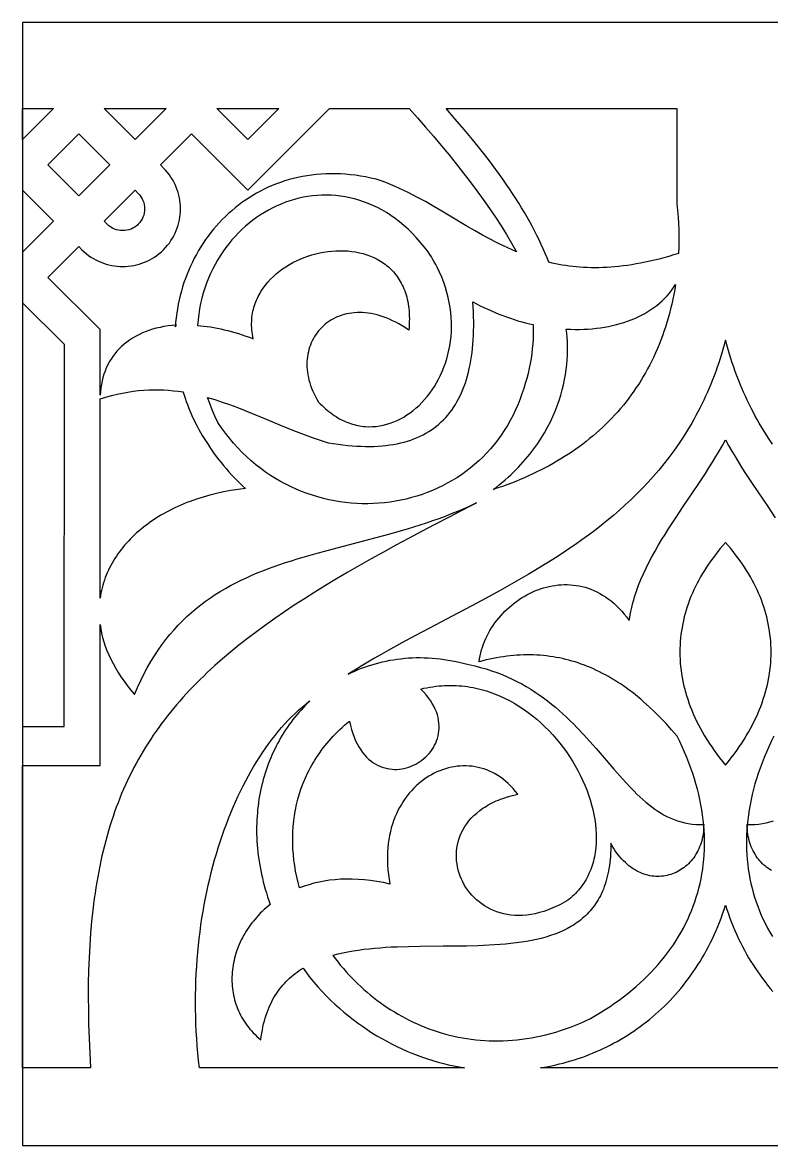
# Model space of a CAD drawing. Extents: x -53 to 63, y 50 to 90.
# Drawn here: x -53.04 to -26.38, y 49.79 to 89.78 of the extents above; entities that cross this region are included whole.
import ezdxf

# ---------------------------------------------------------------- set-up
doc = ezdxf.new("R2010")
doc.units = 0
doc.header["$MEASUREMENT"] = 0
doc.layers.get('0').update_dxf_attribs({"linetype": 'CONTINUOUS'})
doc.layers.add('LAYER_1', color=18, linetype='CONTINUOUS')

msp = doc.modelspace()

# ---------------------------------------------------------------- linework, layer by layer
msp.add_line((-53.042, 89.78), (-53.042, 49.794))
at = {"layer": 'LAYER_1'}
for points in [[(63.41, 89.78), (-53.042, 89.78)], [(-26.349, 74.763), (-26.512, 75.009), (-26.67, 75.26), (-26.823, 75.518), (-26.898, 75.649), (-26.971, 75.781), (-27.042, 75.916), (-27.112, 76.052), (-27.181, 76.189), (-27.248, 76.328), (-27.314, 76.469), (-27.378, 76.612), (-27.44, 76.756), (-27.501, 76.902), (-27.561, 77.05), (-27.619, 77.2), (-27.675, 77.351), (-27.73, 77.505), (-27.782, 77.66), (-27.834, 77.817), (-27.883, 77.975), (-27.931, 78.136), (-27.977, 78.299), (-28.022, 78.463), (-28.066, 78.299), (-28.112, 78.136), (-28.16, 77.975), (-28.209, 77.817), (-28.261, 77.66), (-28.314, 77.505), (-28.368, 77.351), (-28.424, 77.2), (-28.482, 77.05), (-28.542, 76.902), (-28.603, 76.756), (-28.665, 76.612), (-28.729, 76.469), (-28.795, 76.328), (-28.862, 76.189), (-28.931, 76.052), (-29.001, 75.916), (-29.072, 75.781), (-29.145, 75.649), (-29.22, 75.518), (-29.373, 75.26), (-29.531, 75.009), (-29.694, 74.763), (-29.863, 74.524), (-30.037, 74.29), (-30.215, 74.062), (-30.398, 73.839), (-30.586, 73.621), (-30.778, 73.408), (-30.974, 73.2), (-31.174, 72.997), (-31.378, 72.799), (-31.586, 72.605), (-31.797, 72.415), (-32.012, 72.229), (-32.23, 72.048), (-32.451, 71.87), (-32.675, 71.696), (-32.902, 71.525), (-33.132, 71.358), (-33.364, 71.194), (-33.599, 71.033), (-33.835, 70.875), (-34.074, 70.719), (-34.315, 70.566), (-34.557, 70.416), (-34.802, 70.268), (-35.047, 70.122), (-35.294, 69.978), (-35.542, 69.836), (-36.041, 69.557), (-36.543, 69.283), (-37.047, 69.014), (-37.55, 68.747), (-38.554, 68.219), (-39.052, 67.954), (-39.545, 67.687), (-40.032, 67.417), (-40.274, 67.281), (-40.513, 67.143), (-40.75, 67.004), (-40.985, 66.863), (-41.218, 66.721), (-41.449, 66.577), (-41.333, 66.633), (-41.215, 66.686), (-41.097, 66.737), (-40.976, 66.785), (-40.855, 66.83), (-40.732, 66.873), (-40.608, 66.913), (-40.482, 66.95), (-40.355, 66.984), (-40.227, 67.015), (-40.098, 67.044), (-39.968, 67.069), (-39.836, 67.092), (-39.704, 67.112), (-39.57, 67.128), (-39.435, 67.142), (-39.299, 67.152), (-39.163, 67.16), (-39.025, 67.164), (-38.886, 67.165), (-38.747, 67.163), (-38.606, 67.157), (-38.465, 67.148), (-38.323, 67.136), (-38.18, 67.121), (-38.036, 67.102), (-37.891, 67.08), (-37.746, 67.055), (-37.601, 67.026), (-37.454, 66.993), (-37.307, 66.957), (-37.159, 66.917), (-36.948, 66.871), (-36.742, 66.819), (-36.541, 66.762), (-36.346, 66.699), (-36.156, 66.632), (-35.97, 66.56), (-35.79, 66.483), (-35.614, 66.402), (-35.442, 66.317), (-35.275, 66.228), (-35.112, 66.135), (-34.953, 66.039), (-34.798, 65.939), (-34.647, 65.836), (-34.5, 65.73), (-34.356, 65.622), (-34.215, 65.511), (-34.077, 65.397), (-33.943, 65.282), (-33.812, 65.164), (-33.683, 65.045), (-33.557, 64.925), (-33.433, 64.803), (-33.312, 64.68), (-33.077, 64.432), (-32.849, 64.182), (-32.628, 63.931), (-32.412, 63.682), (-31.993, 63.195), (-31.787, 62.96), (-31.583, 62.733), (-31.378, 62.515), (-31.275, 62.41), (-31.172, 62.309), (-31.068, 62.21), (-30.964, 62.115), (-30.858, 62.024), (-30.752, 61.936), (-30.644, 61.852), (-30.535, 61.773), (-30.425, 61.698), (-30.313, 61.627), (-30.2, 61.562), (-30.084, 61.501), (-29.967, 61.446), (-29.847, 61.396), (-29.725, 61.352), (-29.601, 61.314), (-29.474, 61.282), (-29.345, 61.256), (-29.212, 61.237), (-29.077, 61.224), (-28.939, 61.218), (-28.797, 61.219), (-28.798, 61.132), (-28.802, 61.047), (-28.809, 60.963), (-28.819, 60.881), (-28.833, 60.801), (-28.849, 60.723), (-28.868, 60.646), (-28.89, 60.571), (-28.914, 60.498), (-28.941, 60.427), (-28.971, 60.357), (-29.003, 60.29), (-29.037, 60.225), (-29.074, 60.162), (-29.112, 60.101), (-29.153, 60.042), (-29.196, 59.985), (-29.241, 59.931), (-29.288, 59.879), (-29.337, 59.829), (-29.387, 59.781), (-29.439, 59.736), (-29.493, 59.693), (-29.548, 59.653), (-29.605, 59.616), (-29.663, 59.581), (-29.722, 59.548), (-29.782, 59.518), (-29.844, 59.491), (-29.907, 59.467), (-29.97, 59.445), (-30.035, 59.426), (-30.1, 59.41), (-30.166, 59.397), (-30.233, 59.387), (-30.3, 59.38), (-30.368, 59.376), (-30.436, 59.375), (-30.504, 59.377), (-30.573, 59.382), (-30.642, 59.39), (-30.711, 59.402), (-30.78, 59.417), (-30.849, 59.435), (-30.918, 59.456), (-30.987, 59.481), (-31.055, 59.51), (-31.123, 59.541), (-31.191, 59.577), (-31.258, 59.616), (-31.325, 59.658), (-31.391, 59.704), (-31.456, 59.754), (-31.521, 59.808), (-31.584, 59.865), (-31.647, 59.926), (-31.708, 59.991), (-31.768, 60.06), (-31.828, 60.132), (-31.885, 60.209), (-31.942, 60.29), (-31.997, 60.375), (-32.051, 60.463), (-32.103, 60.556), (-32.103, 60.435), (-32.106, 60.317), (-32.111, 60.201), (-32.118, 60.088), (-32.127, 59.978), (-32.139, 59.87), (-32.153, 59.765), (-32.168, 59.662), (-32.186, 59.562), (-32.206, 59.464), (-32.228, 59.369), (-32.252, 59.276), (-32.279, 59.185), (-32.307, 59.097), (-32.336, 59.011), (-32.368, 58.927), (-32.402, 58.846), (-32.438, 58.766), (-32.475, 58.689), (-32.515, 58.614), (-32.556, 58.542), (-32.599, 58.471), (-32.643, 58.402), (-32.689, 58.336), (-32.737, 58.271), (-32.787, 58.209), (-32.838, 58.148), (-32.891, 58.089), (-32.946, 58.032), (-33.002, 57.977), (-33.06, 57.924), (-33.119, 57.872), (-33.179, 57.823), (-33.241, 57.775), (-33.305, 57.729), (-33.37, 57.684), (-33.436, 57.641), (-33.504, 57.599), (-33.643, 57.521), (-33.788, 57.449), (-33.937, 57.383), (-34.091, 57.322), (-34.25, 57.267), (-34.413, 57.216), (-34.58, 57.17), (-34.751, 57.129), (-34.926, 57.093), (-35.104, 57.06), (-35.286, 57.031), (-35.471, 57.005), (-35.658, 56.983), (-35.849, 56.964), (-36.042, 56.948), (-36.237, 56.935), (-36.434, 56.923), (-36.834, 56.907), (-37.24, 56.897), (-37.651, 56.891), (-38.064, 56.888), (-38.892, 56.881), (-39.304, 56.873), (-39.712, 56.86), (-39.914, 56.851), (-40.115, 56.839), (-40.313, 56.826), (-40.51, 56.809), (-40.705, 56.79), (-40.897, 56.768), (-41.087, 56.743), (-41.274, 56.713), (-41.458, 56.681), (-41.639, 56.644), (-41.817, 56.602), (-41.991, 56.556), (-41.991, 56.557), (-41.991, 56.558), (-41.902, 56.44), (-41.811, 56.324), (-41.718, 56.209), (-41.622, 56.096), (-41.524, 55.984), (-41.424, 55.874), (-41.321, 55.766), (-41.217, 55.66), (-41.11, 55.556), (-41.001, 55.453), (-40.891, 55.353), (-40.778, 55.255), (-40.663, 55.159), (-40.546, 55.065), (-40.427, 54.973), (-40.307, 54.883), (-40.184, 54.796), (-40.06, 54.712), (-39.933, 54.629), (-39.805, 54.549), (-39.675, 54.472), (-39.544, 54.398), (-39.41, 54.326), (-39.275, 54.256), (-39.139, 54.19), (-39, 54.126), (-38.86, 54.065), (-38.719, 54.007), (-38.576, 53.952), (-38.431, 53.9), (-38.285, 53.851), (-38.138, 53.806), (-37.989, 53.763), (-37.839, 53.724), (-37.687, 53.688), (-37.534, 53.655), (-37.38, 53.626), (-37.224, 53.6), (-37.067, 53.577), (-36.909, 53.559), (-36.75, 53.544), (-36.59, 53.532), (-36.428, 53.524), (-36.266, 53.52), (-36.102, 53.52), (-35.937, 53.524), (-35.772, 53.532), (-35.605, 53.543), (-35.437, 53.559), (-35.269, 53.579), (-35.099, 53.603), (-34.929, 53.631), (-34.758, 53.663), (-34.586, 53.7), (-34.413, 53.741), (-34.24, 53.786), (-34.065, 53.836), (-33.89, 53.891), (-33.715, 53.95), (-33.539, 54.013), (-33.362, 54.082), (-33.185, 54.155), (-33.007, 54.233), (-32.828, 54.315), (-32.648, 54.419), (-32.471, 54.526), (-32.299, 54.634), (-32.13, 54.745), (-31.966, 54.858), (-31.805, 54.974), (-31.648, 55.091), (-31.495, 55.21), (-31.346, 55.332), (-31.201, 55.456), (-31.061, 55.581), (-30.924, 55.709), (-30.791, 55.838), (-30.663, 55.97), (-30.538, 56.103), (-30.418, 56.239), (-30.301, 56.376), (-30.189, 56.515), (-30.081, 56.655), (-29.977, 56.798), (-29.877, 56.942), (-29.782, 57.088), (-29.69, 57.236), (-29.603, 57.385), (-29.52, 57.536), (-29.441, 57.688), (-29.367, 57.842), (-29.297, 57.998), (-29.231, 58.155), (-29.169, 58.313), (-29.112, 58.473), (-29.059, 58.634), (-29.01, 58.797), (-28.966, 58.961), (-28.926, 59.127), (-28.891, 59.293), (-28.86, 59.461), (-28.833, 59.631), (-28.811, 59.801), (-28.793, 59.973), (-28.78, 60.145), (-28.771, 60.319), (-28.767, 60.494), (-28.767, 60.67), (-28.772, 60.847), (-28.781, 61.025), (-28.795, 61.204), (-28.813, 61.384), (-28.836, 61.565), (-28.864, 61.747), (-28.896, 61.929), (-28.933, 62.113), (-28.974, 62.297), (-29.02, 62.482), (-29.071, 62.668), (-29.127, 62.854), (-29.187, 63.041), (-29.252, 63.229), (-29.321, 63.417), (-29.396, 63.606), (-29.475, 63.796), (-29.559, 63.986), (-29.648, 64.177), (-29.741, 64.368), (-29.937, 64.595), (-30.134, 64.814), (-30.332, 65.023), (-30.531, 65.223), (-30.732, 65.414), (-30.935, 65.595), (-31.036, 65.683), (-31.139, 65.767), (-31.241, 65.85), (-31.344, 65.93), (-31.447, 66.008), (-31.551, 66.084), (-31.655, 66.157), (-31.759, 66.228), (-31.864, 66.296), (-31.969, 66.363), (-32.074, 66.426), (-32.18, 66.488), (-32.287, 66.547), (-32.394, 66.604), (-32.501, 66.659), (-32.608, 66.711), (-32.716, 66.761), (-32.825, 66.808), (-32.934, 66.853), (-33.043, 66.896), (-33.153, 66.936), (-33.263, 66.974), (-33.373, 67.01), (-33.484, 67.044), (-33.596, 67.075), (-33.708, 67.103), (-33.82, 67.13), (-33.933, 67.154), (-34.046, 67.175), (-34.16, 67.194), (-34.274, 67.211), (-34.389, 67.226), (-34.504, 67.238), (-34.62, 67.248), (-34.736, 67.255), (-34.853, 67.26), (-34.97, 67.263), (-35.087, 67.263), (-35.205, 67.261), (-35.324, 67.256), (-35.443, 67.25), (-35.563, 67.24), (-35.683, 67.229), (-35.803, 67.215), (-35.924, 67.198), (-36.046, 67.18), (-36.168, 67.159), (-36.291, 67.135), (-36.414, 67.109), (-36.538, 67.081), (-36.662, 67.05), (-36.787, 67.017), (-36.772, 67.124), (-36.752, 67.23), (-36.728, 67.335), (-36.701, 67.439), (-36.669, 67.542), (-36.634, 67.644), (-36.595, 67.744), (-36.552, 67.843), (-36.506, 67.941), (-36.456, 68.037), (-36.403, 68.131), (-36.347, 68.224), (-36.288, 68.315), (-36.225, 68.404), (-36.16, 68.491), (-36.092, 68.576), (-36.021, 68.658), (-35.948, 68.739), (-35.872, 68.817), (-35.794, 68.893), (-35.713, 68.966), (-35.631, 69.036), (-35.546, 69.104), (-35.459, 69.169), (-35.37, 69.231), (-35.279, 69.291), (-35.187, 69.347), (-35.093, 69.4), (-34.997, 69.45), (-34.9, 69.496), (-34.801, 69.539), (-34.702, 69.579), (-34.601, 69.615), (-34.499, 69.648), (-34.396, 69.676), (-34.293, 69.701), (-34.188, 69.722), (-34.083, 69.739), (-33.978, 69.752), (-33.872, 69.76), (-33.765, 69.765), (-33.659, 69.765), (-33.552, 69.76), (-33.445, 69.751), (-33.338, 69.738), (-33.231, 69.719), (-33.125, 69.696), (-33.019, 69.668), (-32.913, 69.635), (-32.808, 69.597), (-32.703, 69.554), (-32.6, 69.506), (-32.497, 69.452), (-32.394, 69.393), (-32.293, 69.328), (-32.193, 69.258), (-32.095, 69.182), (-31.997, 69.1), (-31.901, 69.013), (-31.807, 68.919), (-31.714, 68.82), (-31.623, 68.714), (-31.534, 68.602), (-31.446, 68.484), (-31.43, 68.591), (-31.412, 68.697), (-31.392, 68.803), (-31.369, 68.908), (-31.344, 69.013), (-31.317, 69.118), (-31.288, 69.222), (-31.257, 69.326), (-31.188, 69.534), (-31.112, 69.74), (-31.03, 69.945), (-30.94, 70.148), (-30.845, 70.351), (-30.744, 70.554), (-30.638, 70.755), (-30.527, 70.955), (-30.412, 71.155), (-30.293, 71.355), (-30.17, 71.553), (-30.045, 71.752), (-29.788, 72.147), (-29.525, 72.542), (-28.994, 73.331), (-28.735, 73.726), (-28.608, 73.924), (-28.484, 74.123), (-28.362, 74.322), (-28.245, 74.521), (-28.131, 74.721), (-28.022, 74.922), (-27.912, 74.721), (-27.798, 74.521), (-27.681, 74.322), (-27.559, 74.123), (-27.435, 73.924), (-27.308, 73.726), (-27.048, 73.331), (-26.518, 72.542), (-26.254, 72.147)], [(-26.301, 64.368), (-26.394, 64.177), (-26.483, 63.986), (-26.567, 63.796), (-26.646, 63.606), (-26.721, 63.417), (-26.79, 63.229), (-26.855, 63.041), (-26.915, 62.854), (-26.971, 62.668), (-27.022, 62.482), (-27.068, 62.297), (-27.109, 62.113), (-27.146, 61.929), (-27.178, 61.747), (-27.206, 61.565), (-27.229, 61.384), (-27.247, 61.204), (-27.261, 61.025), (-27.27, 60.847), (-27.275, 60.67), (-27.275, 60.494), (-27.271, 60.319), (-27.262, 60.145), (-27.249, 59.973), (-27.231, 59.801), (-27.209, 59.631), (-27.182, 59.461), (-27.151, 59.293), (-27.116, 59.127), (-27.076, 58.961), (-27.032, 58.797), (-26.983, 58.634), (-26.93, 58.473), (-26.873, 58.313), (-26.812, 58.155), (-26.746, 57.998), (-26.675, 57.842), (-26.601, 57.688), (-26.522, 57.536), (-26.439, 57.385), (-26.352, 57.236)], [(-26.38, 59.581), (-26.438, 59.616), (-26.494, 59.653), (-26.549, 59.693), (-26.603, 59.736), (-26.655, 59.781), (-26.706, 59.829), (-26.754, 59.879), (-26.801, 59.931), (-26.846, 59.985), (-26.889, 60.042), (-26.93, 60.101), (-26.969, 60.162), (-27.006, 60.225), (-27.04, 60.29), (-27.072, 60.357), (-27.102, 60.427), (-27.129, 60.498), (-27.153, 60.571), (-27.175, 60.646), (-27.194, 60.723), (-27.21, 60.801), (-27.223, 60.881), (-27.234, 60.963), (-27.241, 61.047), (-27.245, 61.132), (-27.246, 61.219), (-27.104, 61.218), (-26.966, 61.224), (-26.831, 61.237), (-26.698, 61.256), (-26.569, 61.282), (-26.442, 61.314), (-26.318, 61.352)], [(-21.44, 52.561), (-34.602, 52.561), (-34.467, 52.584), (-34.331, 52.609), (-34.196, 52.636), (-34.061, 52.666), (-33.927, 52.698), (-33.794, 52.732), (-33.661, 52.768), (-33.529, 52.806), (-33.397, 52.847), (-33.266, 52.889), (-33.136, 52.934), (-33.007, 52.981), (-32.878, 53.031), (-32.75, 53.082), (-32.623, 53.136), (-32.497, 53.191), (-32.371, 53.249), (-32.247, 53.309), (-32.123, 53.372), (-32.001, 53.436), (-31.879, 53.503), (-31.759, 53.571), (-31.639, 53.642), (-31.521, 53.715), (-31.404, 53.79), (-31.288, 53.867), (-31.173, 53.947), (-31.059, 54.028), (-30.946, 54.112), (-30.835, 54.197), (-30.725, 54.285), (-30.617, 54.375), (-30.51, 54.467), (-30.404, 54.561), (-30.299, 54.658), (-30.196, 54.756), (-30.095, 54.856), (-29.995, 54.959), (-29.897, 55.064), (-29.8, 55.17), (-29.704, 55.279), (-29.611, 55.39), (-29.519, 55.503), (-29.429, 55.618), (-29.34, 55.735), (-29.253, 55.854), (-29.168, 55.976), (-29.085, 56.099), (-29.003, 56.224), (-28.924, 56.352), (-28.846, 56.481), (-28.77, 56.613), (-28.696, 56.746), (-28.625, 56.882), (-28.555, 57.019), (-28.487, 57.159), (-28.421, 57.301), (-28.358, 57.445), (-28.296, 57.59), (-28.237, 57.738), (-28.18, 57.888), (-28.125, 58.04), (-28.072, 58.193), (-28.022, 58.349), (-27.971, 58.193), (-27.918, 58.04), (-27.863, 57.888), (-27.806, 57.738), (-27.747, 57.59), (-27.685, 57.445), (-27.622, 57.301), (-27.556, 57.159), (-27.488, 57.019), (-27.418, 56.882), (-27.346, 56.746), (-27.273, 56.613), (-27.197, 56.481), (-27.119, 56.352), (-27.039, 56.224), (-26.958, 56.099), (-26.875, 55.976), (-26.79, 55.854), (-26.703, 55.735), (-26.614, 55.618), (-26.524, 55.503), (-26.432, 55.39), (-26.338, 55.279)], [(-53.042, 49.794), (63.41, 49.794)]]:
    msp.add_lwpolyline(points, dxfattribs=at)
for points in [[(-53.042, 86.715), (-51.94, 86.715), (-53.042, 85.613)], [(-42.109, 86.715), (-39.281, 86.715), (-38.986, 86.384), (-38.697, 86.055), (-38.415, 85.726), (-38.139, 85.4), (-37.871, 85.074), (-37.61, 84.75), (-37.356, 84.428), (-37.111, 84.107), (-36.874, 83.789), (-36.644, 83.472), (-36.424, 83.157), (-36.212, 82.845), (-36.009, 82.535), (-35.816, 82.227), (-35.632, 81.922), (-35.458, 81.619), (-35.457, 81.617), (-35.456, 81.617), (-35.457, 81.617), (-35.613, 81.683), (-35.768, 81.752), (-35.921, 81.823), (-36.072, 81.897), (-36.222, 81.972), (-36.371, 82.05), (-36.665, 82.21), (-36.957, 82.375), (-37.246, 82.544), (-37.824, 82.888), (-38.114, 83.061), (-38.406, 83.232), (-38.702, 83.4), (-39.003, 83.564), (-39.155, 83.644), (-39.309, 83.722), (-39.464, 83.798), (-39.621, 83.872), (-39.781, 83.945), (-39.942, 84.014), (-40.106, 84.082), (-40.272, 84.146), (-40.459, 84.196), (-40.645, 84.24), (-40.829, 84.278), (-41.012, 84.31), (-41.193, 84.337), (-41.373, 84.359), (-41.552, 84.375), (-41.728, 84.387), (-41.903, 84.392), (-42.076, 84.393), (-42.248, 84.389), (-42.417, 84.38), (-42.585, 84.366), (-42.751, 84.347), (-42.915, 84.323), (-43.077, 84.295), (-43.236, 84.262), (-43.394, 84.225), (-43.55, 84.183), (-43.703, 84.137), (-43.854, 84.087), (-44.003, 84.032), (-44.15, 83.973), (-44.294, 83.911), (-44.435, 83.844), (-44.575, 83.773), (-44.711, 83.699), (-44.846, 83.621), (-44.977, 83.539), (-45.106, 83.453), (-45.233, 83.364), (-45.356, 83.272), (-45.477, 83.176), (-45.595, 83.077), (-45.71, 82.974), (-45.822, 82.869), (-45.932, 82.76), (-46.038, 82.649), (-46.141, 82.534), (-46.241, 82.417), (-46.338, 82.296), (-46.432, 82.174), (-46.523, 82.048), (-46.61, 81.92), (-46.694, 81.79), (-46.775, 81.657), (-46.852, 81.521), (-46.926, 81.384), (-46.996, 81.244), (-47.063, 81.103), (-47.126, 80.959), (-47.186, 80.813), (-47.242, 80.666), (-47.294, 80.516), (-47.343, 80.365), (-47.387, 80.212), (-47.428, 80.058), (-47.465, 79.902), (-47.498, 79.745), (-47.527, 79.586), (-47.552, 79.426), (-47.573, 79.265), (-47.59, 79.103), (-47.602, 78.94), (-47.562, 79.004), (-47.714, 78.992), (-47.862, 78.974), (-48.006, 78.951), (-48.147, 78.924), (-48.284, 78.892), (-48.416, 78.855), (-48.545, 78.814), (-48.67, 78.768), (-48.79, 78.717), (-48.906, 78.662), (-49.018, 78.603), (-49.126, 78.54), (-49.229, 78.472), (-49.328, 78.401), (-49.423, 78.325), (-49.512, 78.246), (-49.597, 78.163), (-49.678, 78.076), (-49.754, 77.985), (-49.824, 77.891), (-49.89, 77.793), (-49.951, 77.692), (-50.008, 77.587), (-50.059, 77.479), (-50.104, 77.368), (-50.145, 77.254), (-50.181, 77.137), (-50.211, 77.017), (-50.235, 76.894), (-50.255, 76.768), (-50.269, 76.639), (-50.277, 76.508), (-50.277, 78.843), (-52.136, 80.7), (-51.036, 81.8), (-50.927, 81.69), (-50.85, 81.617), (-50.771, 81.549), (-50.689, 81.486), (-50.605, 81.428), (-50.518, 81.374), (-50.43, 81.325), (-50.339, 81.28), (-50.247, 81.24), (-50.154, 81.205), (-50.059, 81.175), (-49.963, 81.149), (-49.866, 81.128), (-49.768, 81.111), (-49.67, 81.1), (-49.571, 81.093), (-49.472, 81.09), (-49.374, 81.093), (-49.275, 81.1), (-49.177, 81.111), (-49.079, 81.128), (-48.982, 81.149), (-48.886, 81.175), (-48.791, 81.205), (-48.698, 81.24), (-48.606, 81.28), (-48.515, 81.325), (-48.427, 81.374), (-48.34, 81.428), (-48.256, 81.486), (-48.174, 81.549), (-48.095, 81.617), (-48.018, 81.69), (-47.946, 81.766), (-47.878, 81.846), (-47.815, 81.927), (-47.756, 82.012), (-47.702, 82.098), (-47.653, 82.187), (-47.609, 82.277), (-47.569, 82.369), (-47.534, 82.463), (-47.504, 82.557), (-47.478, 82.653), (-47.457, 82.75), (-47.44, 82.848), (-47.429, 82.946), (-47.422, 83.045), (-47.419, 83.144), (-47.422, 83.242), (-47.429, 83.341), (-47.44, 83.439), (-47.457, 83.537), (-47.478, 83.634), (-47.504, 83.73), (-47.534, 83.825), (-47.569, 83.918), (-47.609, 84.01), (-47.653, 84.101), (-47.702, 84.189), (-47.756, 84.276), (-47.815, 84.36), (-47.878, 84.442), (-47.946, 84.521), (-48.018, 84.597), (-48.129, 84.708), (-47.025, 85.811), (-45.02, 83.805)], [(-50.134, 86.715), (-47.93, 86.715), (-49.032, 85.613)], [(-46.124, 86.715), (-43.919, 86.715), (-45.021, 85.61)], [(-37.967, 86.715), (-34.821, 86.715), (-34.426, 86.715), (-29.754, 86.715), (-29.754, 83.328), (-29.726, 83.08), (-29.705, 82.847), (-29.69, 82.625), (-29.681, 82.411), (-29.677, 82.201), (-29.677, 81.991), (-29.681, 81.778), (-29.689, 81.557), (-29.867, 81.502), (-30.042, 81.45), (-30.215, 81.402), (-30.385, 81.357), (-30.553, 81.315), (-30.718, 81.276), (-30.881, 81.241), (-31.042, 81.209), (-31.2, 81.18), (-31.356, 81.154), (-31.51, 81.131), (-31.662, 81.111), (-31.812, 81.094), (-31.96, 81.079), (-32.105, 81.068), (-32.249, 81.059), (-32.39, 81.052), (-32.53, 81.049), (-32.668, 81.048), (-32.804, 81.049), (-32.939, 81.053), (-33.071, 81.059), (-33.202, 81.067), (-33.331, 81.078), (-33.459, 81.091), (-33.585, 81.107), (-33.709, 81.124), (-33.833, 81.143), (-33.954, 81.165), (-34.074, 81.188), (-34.193, 81.214), (-34.311, 81.241), (-34.372, 81.398), (-34.437, 81.557), (-34.506, 81.715), (-34.577, 81.875), (-34.653, 82.036), (-34.732, 82.197), (-34.814, 82.359), (-34.9, 82.522), (-34.989, 82.685), (-35.082, 82.85), (-35.178, 83.015), (-35.278, 83.182), (-35.381, 83.349), (-35.487, 83.517), (-35.597, 83.686), (-35.71, 83.855), (-35.827, 84.026), (-35.946, 84.198), (-36.07, 84.371), (-36.196, 84.545), (-36.326, 84.72), (-36.459, 84.895), (-36.734, 85.25), (-37.023, 85.61), (-37.325, 85.973), (-37.64, 86.342)], [(-52.138, 84.709), (-51.036, 83.607), (-49.934, 84.709), (-51.036, 85.811)], [(-53.042, 81.603), (-53.041, 81.602), (-51.94, 82.704), (-53.042, 83.805)], [(-50.133, 82.704), (-49.032, 83.804), (-48.922, 83.694), (-48.895, 83.665), (-48.87, 83.635), (-48.824, 83.573), (-48.785, 83.506), (-48.753, 83.437), (-48.728, 83.366), (-48.711, 83.293), (-48.7, 83.219), (-48.697, 83.144), (-48.7, 83.069), (-48.711, 82.995), (-48.728, 82.921), (-48.753, 82.85), (-48.785, 82.781), (-48.824, 82.715), (-48.87, 82.652), (-48.895, 82.622), (-48.922, 82.593), (-48.951, 82.566), (-48.981, 82.541), (-49.044, 82.495), (-49.11, 82.456), (-49.179, 82.424), (-49.251, 82.4), (-49.324, 82.382), (-49.398, 82.371), (-49.473, 82.368), (-49.548, 82.371), (-49.622, 82.382), (-49.695, 82.4), (-49.766, 82.424), (-49.835, 82.456), (-49.901, 82.495), (-49.964, 82.541), (-49.993, 82.566), (-50.022, 82.593)], [(-46.81, 78.994), (-46.811, 78.995), (-46.698, 78.984), (-46.583, 78.971), (-46.467, 78.955), (-46.349, 78.937), (-46.23, 78.917), (-46.109, 78.894), (-45.987, 78.868), (-45.864, 78.84), (-45.739, 78.809), (-45.614, 78.776), (-45.486, 78.74), (-45.358, 78.701), (-45.228, 78.66), (-45.097, 78.616), (-44.965, 78.569), (-44.832, 78.52), (-44.847, 78.6), (-44.86, 78.679), (-44.871, 78.758), (-44.878, 78.836), (-44.884, 78.913), (-44.886, 78.989), (-44.886, 79.064), (-44.884, 79.138), (-44.88, 79.212), (-44.873, 79.284), (-44.863, 79.356), (-44.852, 79.427), (-44.838, 79.497), (-44.822, 79.566), (-44.804, 79.634), (-44.784, 79.701), (-44.762, 79.768), (-44.738, 79.833), (-44.712, 79.897), (-44.683, 79.96), (-44.654, 80.023), (-44.622, 80.084), (-44.588, 80.144), (-44.553, 80.204), (-44.477, 80.319), (-44.395, 80.431), (-44.306, 80.538), (-44.212, 80.64), (-44.112, 80.739), (-44.007, 80.832), (-43.897, 80.921), (-43.782, 81.006), (-43.663, 81.085), (-43.541, 81.16), (-43.414, 81.23), (-43.285, 81.295), (-43.153, 81.355), (-43.018, 81.409), (-42.881, 81.458), (-42.742, 81.502), (-42.602, 81.541), (-42.46, 81.574), (-42.317, 81.601), (-42.174, 81.623), (-42.031, 81.639), (-41.888, 81.649), (-41.745, 81.653), (-41.603, 81.651), (-41.462, 81.643), (-41.323, 81.629), (-41.185, 81.609), (-41.049, 81.582), (-40.916, 81.549), (-40.786, 81.509), (-40.659, 81.463), (-40.535, 81.41), (-40.415, 81.35), (-40.356, 81.318), (-40.299, 81.284), (-40.243, 81.248), (-40.187, 81.211), (-40.133, 81.171), (-40.081, 81.13), (-40.029, 81.087), (-39.979, 81.043), (-39.93, 80.996), (-39.883, 80.948), (-39.837, 80.898), (-39.792, 80.846), (-39.749, 80.793), (-39.708, 80.737), (-39.668, 80.68), (-39.63, 80.621), (-39.594, 80.559), (-39.559, 80.496), (-39.526, 80.432), (-39.495, 80.365), (-39.466, 80.296), (-39.438, 80.226), (-39.413, 80.153), (-39.389, 80.078), (-39.368, 80.002), (-39.349, 79.924), (-39.331, 79.843), (-39.316, 79.761), (-39.303, 79.676), (-39.293, 79.59), (-39.284, 79.502), (-39.278, 79.411), (-39.274, 79.319), (-39.273, 79.224), (-39.274, 79.128), (-39.278, 79.029), (-39.284, 78.928), (-39.292, 78.826), (-39.41, 78.904), (-39.526, 78.977), (-39.642, 79.044), (-39.757, 79.106), (-39.87, 79.162), (-39.983, 79.213), (-40.095, 79.259), (-40.205, 79.3), (-40.314, 79.335), (-40.422, 79.366), (-40.529, 79.392), (-40.634, 79.413), (-40.737, 79.429), (-40.839, 79.441), (-40.94, 79.448), (-41.039, 79.451), (-41.135, 79.45), (-41.231, 79.445), (-41.324, 79.435), (-41.415, 79.421), (-41.504, 79.404), (-41.591, 79.382), (-41.676, 79.357), (-41.759, 79.328), (-41.839, 79.296), (-41.918, 79.26), (-41.993, 79.221), (-42.066, 79.179), (-42.137, 79.133), (-42.205, 79.084), (-42.271, 79.033), (-42.333, 78.978), (-42.393, 78.921), (-42.45, 78.861), (-42.504, 78.798), (-42.555, 78.733), (-42.603, 78.665), (-42.648, 78.596), (-42.689, 78.523), (-42.728, 78.449), (-42.763, 78.373), (-42.795, 78.294), (-42.823, 78.214), (-42.847, 78.132), (-42.868, 78.049), (-42.886, 77.964), (-42.9, 77.877), (-42.91, 77.789), (-42.916, 77.699), (-42.918, 77.609), (-42.916, 77.517), (-42.91, 77.424), (-42.9, 77.331), (-42.886, 77.236), (-42.868, 77.141), (-42.845, 77.045), (-42.818, 76.949), (-42.787, 76.852), (-42.751, 76.755), (-42.71, 76.657), (-42.665, 76.559), (-42.615, 76.462), (-42.561, 76.364), (-42.501, 76.266), (-42.441, 76.203), (-42.381, 76.142), (-42.32, 76.084), (-42.258, 76.029), (-42.196, 75.975), (-42.134, 75.925), (-42.072, 75.876), (-42.009, 75.831), (-41.946, 75.787), (-41.882, 75.746), (-41.818, 75.707), (-41.754, 75.671), (-41.69, 75.637), (-41.626, 75.605), (-41.561, 75.576), (-41.496, 75.548), (-41.431, 75.523), (-41.366, 75.5), (-41.301, 75.48), (-41.236, 75.461), (-41.171, 75.445), (-41.106, 75.43), (-41.04, 75.418), (-40.975, 75.408), (-40.91, 75.4), (-40.845, 75.394), (-40.715, 75.388), (-40.585, 75.39), (-40.457, 75.399), (-40.329, 75.416), (-40.202, 75.441), (-40.077, 75.472), (-39.952, 75.511), (-39.83, 75.556), (-39.709, 75.609), (-39.59, 75.667), (-39.474, 75.732), (-39.359, 75.804), (-39.248, 75.881), (-39.138, 75.964), (-39.032, 76.053), (-38.929, 76.147), (-38.829, 76.247), (-38.732, 76.352), (-38.639, 76.462), (-38.549, 76.577), (-38.464, 76.696), (-38.383, 76.82), (-38.305, 76.948), (-38.233, 77.08), (-38.165, 77.217), (-38.101, 77.357), (-38.043, 77.501), (-37.99, 77.648), (-37.942, 77.799), (-37.9, 77.953), (-37.864, 78.11), (-37.833, 78.269), (-37.808, 78.432), (-37.79, 78.597), (-37.778, 78.764), (-37.773, 78.933), (-37.774, 79.104), (-37.782, 79.277), (-37.798, 79.452), (-37.821, 79.628), (-37.851, 79.806), (-37.889, 79.984), (-37.935, 80.164), (-37.989, 80.344), (-38.051, 80.525), (-38.121, 80.706), (-38.2, 80.888), (-38.288, 81.07), (-38.335, 81.161), (-38.384, 81.252), (-38.436, 81.343), (-38.49, 81.433), (-38.546, 81.524), (-38.605, 81.615), (-38.742, 81.793), (-38.882, 81.963), (-39.025, 82.123), (-39.17, 82.275), (-39.318, 82.419), (-39.469, 82.553), (-39.621, 82.68), (-39.775, 82.798), (-39.932, 82.908), (-40.09, 83.01), (-40.249, 83.103), (-40.41, 83.189), (-40.572, 83.267), (-40.736, 83.337), (-40.9, 83.399), (-41.065, 83.454), (-41.23, 83.501), (-41.396, 83.541), (-41.562, 83.574), (-41.729, 83.599), (-41.895, 83.618), (-42.061, 83.629), (-42.227, 83.633), (-42.392, 83.631), (-42.557, 83.622), (-42.721, 83.606), (-42.884, 83.583), (-43.045, 83.555), (-43.206, 83.519), (-43.365, 83.478), (-43.522, 83.43), (-43.678, 83.376), (-43.832, 83.316), (-43.984, 83.251), (-44.134, 83.179), (-44.281, 83.102), (-44.426, 83.019), (-44.568, 82.931), (-44.707, 82.837), (-44.843, 82.737), (-44.976, 82.633), (-45.106, 82.523), (-45.232, 82.409), (-45.355, 82.289), (-45.474, 82.164), (-45.589, 82.035), (-45.7, 81.901), (-45.807, 81.762), (-45.909, 81.619), (-46.007, 81.472), (-46.1, 81.32), (-46.188, 81.164), (-46.271, 81.003), (-46.349, 80.839), (-46.422, 80.671), (-46.489, 80.499), (-46.551, 80.323), (-46.606, 80.143), (-46.656, 79.96), (-46.7, 79.774), (-46.737, 79.584), (-46.768, 79.39), (-46.793, 79.194)], [(-33.691, 78.861), (-33.69, 78.862), (-33.533, 78.855), (-33.377, 78.852), (-33.222, 78.853), (-33.068, 78.857), (-32.916, 78.865), (-32.766, 78.877), (-32.617, 78.892), (-32.471, 78.911), (-32.326, 78.934), (-32.183, 78.96), (-32.042, 78.99), (-31.904, 79.023), (-31.768, 79.06), (-31.635, 79.101), (-31.505, 79.146), (-31.377, 79.194), (-31.252, 79.245), (-31.13, 79.3), (-31.011, 79.359), (-30.895, 79.422), (-30.783, 79.487), (-30.674, 79.557), (-30.569, 79.63), (-30.467, 79.707), (-30.369, 79.787), (-30.275, 79.871), (-30.185, 79.958), (-30.099, 80.049), (-30.017, 80.143), (-29.94, 80.241), (-29.867, 80.342), (-29.799, 80.447), (-29.829, 80.271), (-29.861, 80.097), (-29.896, 79.925), (-29.933, 79.755), (-29.973, 79.587), (-30.015, 79.421), (-30.06, 79.257), (-30.108, 79.095), (-30.158, 78.935), (-30.21, 78.778), (-30.265, 78.622), (-30.323, 78.468), (-30.382, 78.316), (-30.444, 78.166), (-30.509, 78.018), (-30.576, 77.873), (-30.645, 77.729), (-30.717, 77.587), (-30.791, 77.447), (-30.867, 77.309), (-30.946, 77.173), (-31.027, 77.039), (-31.11, 76.907), (-31.195, 76.777), (-31.283, 76.649), (-31.373, 76.523), (-31.465, 76.399), (-31.559, 76.277), (-31.655, 76.156), (-31.754, 76.038), (-31.855, 75.922), (-31.958, 75.807), (-32.063, 75.695), (-32.17, 75.584), (-32.279, 75.476), (-32.39, 75.369), (-32.504, 75.265), (-32.619, 75.162), (-32.736, 75.061), (-32.856, 74.962), (-32.977, 74.865), (-33.101, 74.77), (-33.226, 74.676), (-33.353, 74.585), (-33.482, 74.496), (-33.613, 74.408), (-33.746, 74.322), (-33.881, 74.239), (-34.018, 74.157), (-34.157, 74.077), (-34.297, 73.998), (-34.44, 73.922), (-34.584, 73.848), (-34.73, 73.775), (-34.877, 73.705), (-35.027, 73.636), (-35.178, 73.569), (-35.331, 73.504), (-35.485, 73.441), (-35.642, 73.379), (-35.8, 73.32), (-35.959, 73.262), (-36.121, 73.206), (-36.284, 73.152), (-36.173, 73.238), (-36.065, 73.324), (-35.959, 73.412), (-35.857, 73.5), (-35.757, 73.589), (-35.66, 73.678), (-35.566, 73.768), (-35.475, 73.859), (-35.386, 73.95), (-35.3, 74.042), (-35.217, 74.135), (-35.136, 74.227), (-35.057, 74.321), (-34.981, 74.414), (-34.908, 74.508), (-34.837, 74.603), (-34.769, 74.697), (-34.702, 74.792), (-34.639, 74.888), (-34.577, 74.983), (-34.461, 75.174), (-34.354, 75.366), (-34.255, 75.558), (-34.165, 75.749), (-34.083, 75.94), (-34.009, 76.131), (-33.943, 76.32), (-33.884, 76.509), (-33.832, 76.695), (-33.787, 76.88), (-33.748, 77.063), (-33.716, 77.244), (-33.69, 77.422), (-33.67, 77.597), (-33.656, 77.769), (-33.647, 77.937), (-33.643, 78.102), (-33.644, 78.263), (-33.649, 78.42), (-33.659, 78.572), (-33.673, 78.719)], [(-53.042, 64.719), (-51.558, 64.719), (-51.552, 78.311), (-53.042, 79.796)], [(-34.864, 79.023), (-34.861, 78.854), (-34.863, 78.684), (-34.87, 78.514), (-34.881, 78.342), (-34.896, 78.169), (-34.917, 77.995), (-34.942, 77.82), (-34.973, 77.643), (-35.008, 77.466), (-35.049, 77.287), (-35.095, 77.107), (-35.146, 76.927), (-35.203, 76.744), (-35.265, 76.561), (-35.332, 76.376), (-35.405, 76.191), (-35.491, 75.992), (-35.582, 75.799), (-35.68, 75.611), (-35.783, 75.428), (-35.893, 75.252), (-36.007, 75.08), (-36.127, 74.915), (-36.253, 74.755), (-36.383, 74.6), (-36.518, 74.451), (-36.658, 74.308), (-36.802, 74.171), (-36.95, 74.039), (-37.103, 73.913), (-37.26, 73.793), (-37.42, 73.679), (-37.584, 73.57), (-37.751, 73.468), (-37.922, 73.371), (-38.095, 73.28), (-38.272, 73.195), (-38.451, 73.117), (-38.633, 73.044), (-38.817, 72.977), (-39.003, 72.916), (-39.191, 72.861), (-39.381, 72.813), (-39.573, 72.77), (-39.766, 72.734), (-39.961, 72.703), (-40.156, 72.679), (-40.353, 72.662), (-40.55, 72.65), (-40.748, 72.645), (-40.947, 72.646), (-41.145, 72.653), (-41.344, 72.667), (-41.543, 72.687), (-41.741, 72.714), (-41.939, 72.747), (-42.136, 72.787), (-42.333, 72.833), (-42.528, 72.885), (-42.722, 72.944), (-42.915, 73.01), (-43.107, 73.082), (-43.296, 73.161), (-43.484, 73.246), (-43.67, 73.338), (-43.854, 73.437), (-44.035, 73.543), (-44.213, 73.655), (-44.389, 73.774), (-44.562, 73.9), (-44.732, 74.033), (-44.899, 74.173), (-45.062, 74.319), (-45.221, 74.473), (-45.377, 74.633), (-45.529, 74.801), (-45.676, 74.975), (-45.82, 75.156), (-45.958, 75.345), (-46.092, 75.54), (-46.196, 75.765), (-46.29, 75.988), (-46.376, 76.209), (-46.454, 76.429), (-46.455, 76.429), (-46.193, 76.351), (-45.933, 76.266), (-45.673, 76.174), (-45.414, 76.077), (-45.154, 75.976), (-44.895, 75.87), (-44.371, 75.653), (-43.84, 75.431), (-43.57, 75.321), (-43.297, 75.213), (-43.019, 75.107), (-42.737, 75.005), (-42.45, 74.907), (-42.158, 74.814), (-41.98, 74.785), (-41.807, 74.76), (-41.636, 74.739), (-41.468, 74.721), (-41.304, 74.706), (-41.143, 74.696), (-40.985, 74.689), (-40.831, 74.685), (-40.679, 74.685), (-40.531, 74.688), (-40.386, 74.695), (-40.244, 74.705), (-40.105, 74.719), (-39.97, 74.737), (-39.837, 74.758), (-39.708, 74.782), (-39.581, 74.81), (-39.458, 74.841), (-39.338, 74.875), (-39.221, 74.913), (-39.108, 74.955), (-38.997, 75), (-38.889, 75.048), (-38.785, 75.1), (-38.683, 75.155), (-38.584, 75.213), (-38.489, 75.275), (-38.396, 75.34), (-38.307, 75.409), (-38.221, 75.48), (-38.137, 75.555), (-38.057, 75.634), (-37.979, 75.715), (-37.905, 75.8), (-37.833, 75.889), (-37.765, 75.98), (-37.699, 76.075), (-37.636, 76.173), (-37.577, 76.274), (-37.52, 76.379), (-37.466, 76.487), (-37.415, 76.598), (-37.367, 76.712), (-37.321, 76.829), (-37.279, 76.95), (-37.239, 77.073), (-37.203, 77.2), (-37.169, 77.33), (-37.138, 77.463), (-37.11, 77.6), (-37.085, 77.739), (-37.062, 77.882), (-37.042, 78.027), (-37.026, 78.176), (-37.011, 78.328), (-37, 78.483), (-36.992, 78.641), (-36.986, 78.802), (-36.983, 78.966), (-36.983, 79.133), (-36.985, 79.303), (-36.99, 79.476), (-36.998, 79.652), (-37.009, 79.832), (-36.879, 79.761), (-36.748, 79.694), (-36.616, 79.629), (-36.483, 79.566), (-36.35, 79.507), (-36.217, 79.45), (-36.083, 79.395), (-35.948, 79.343), (-35.813, 79.294), (-35.678, 79.248), (-35.542, 79.204), (-35.407, 79.162), (-35.271, 79.124), (-35.135, 79.087), (-35, 79.054)], [(-47.328, 76.624), (-47.326, 76.621), (-47.291, 76.51), (-47.254, 76.398), (-47.215, 76.287), (-47.174, 76.176), (-47.13, 76.065), (-47.084, 75.954), (-47.037, 75.843), (-46.987, 75.732), (-46.935, 75.622), (-46.88, 75.512), (-46.824, 75.402), (-46.765, 75.292), (-46.704, 75.182), (-46.641, 75.073), (-46.576, 74.964), (-46.508, 74.856), (-46.438, 74.748), (-46.366, 74.64), (-46.291, 74.533), (-46.214, 74.426), (-46.135, 74.319), (-46.054, 74.213), (-45.97, 74.108), (-45.883, 74.003), (-45.795, 73.898), (-45.704, 73.794), (-45.61, 73.691), (-45.514, 73.588), (-45.416, 73.486), (-45.315, 73.385), (-45.212, 73.284), (-45.106, 73.184), (-45.371, 73.151), (-45.63, 73.111), (-45.885, 73.064), (-46.134, 73.01), (-46.378, 72.949), (-46.616, 72.882), (-46.849, 72.807), (-47.076, 72.727), (-47.187, 72.684), (-47.296, 72.64), (-47.404, 72.594), (-47.511, 72.547), (-47.616, 72.498), (-47.719, 72.448), (-47.82, 72.396), (-47.92, 72.343), (-48.018, 72.289), (-48.115, 72.233), (-48.209, 72.176), (-48.302, 72.117), (-48.393, 72.057), (-48.483, 71.996), (-48.57, 71.933), (-48.656, 71.87), (-48.739, 71.805), (-48.821, 71.739), (-48.901, 71.671), (-48.979, 71.603), (-49.055, 71.533), (-49.129, 71.462), (-49.201, 71.39), (-49.271, 71.317), (-49.339, 71.243), (-49.405, 71.167), (-49.468, 71.091), (-49.53, 71.014), (-49.589, 70.935), (-49.646, 70.856), (-49.701, 70.776), (-49.754, 70.694), (-49.805, 70.612), (-49.853, 70.529), (-49.899, 70.445), (-49.943, 70.36), (-49.984, 70.275), (-50.023, 70.188), (-50.06, 70.101), (-50.094, 70.013), (-50.126, 69.924), (-50.155, 69.834), (-50.182, 69.744), (-50.207, 69.653), (-50.228, 69.561), (-50.248, 69.469), (-50.265, 69.376), (-50.279, 69.282), (-50.277, 76.378), (-50.073, 76.441), (-49.873, 76.496), (-49.675, 76.545), (-49.48, 76.586), (-49.289, 76.621), (-49.099, 76.649), (-48.913, 76.671), (-48.728, 76.688), (-48.547, 76.698), (-48.367, 76.702), (-48.189, 76.702), (-48.014, 76.696), (-47.84, 76.685), (-47.668, 76.669), (-47.497, 76.649)], [(-50.619, 52.561), (-53.042, 52.561), (-53.042, 63.325), (-50.28, 63.325), (-50.28, 64.719), (-50.279, 68.345), (-50.255, 68.193), (-50.225, 68.041), (-50.188, 67.887), (-50.144, 67.733), (-50.093, 67.578), (-50.035, 67.423), (-49.97, 67.267), (-49.898, 67.111), (-49.819, 66.954), (-49.732, 66.797), (-49.639, 66.64), (-49.537, 66.482), (-49.428, 66.325), (-49.311, 66.167), (-49.187, 66.009), (-49.055, 65.852), (-48.947, 66.103), (-48.835, 66.346), (-48.719, 66.58), (-48.599, 66.805), (-48.474, 67.022), (-48.346, 67.23), (-48.214, 67.431), (-48.078, 67.623), (-47.938, 67.809), (-47.795, 67.987), (-47.648, 68.157), (-47.498, 68.321), (-47.344, 68.479), (-47.187, 68.629), (-47.027, 68.774), (-46.863, 68.912), (-46.697, 69.045), (-46.527, 69.172), (-46.355, 69.293), (-46.179, 69.41), (-46.001, 69.521), (-45.821, 69.628), (-45.637, 69.73), (-45.452, 69.828), (-45.263, 69.922), (-45.073, 70.012), (-44.88, 70.098), (-44.685, 70.181), (-44.488, 70.26), (-44.289, 70.336), (-44.087, 70.41), (-43.884, 70.481), (-43.68, 70.55), (-43.473, 70.616), (-43.265, 70.681), (-43.055, 70.744), (-42.632, 70.865), (-42.203, 70.982), (-40.448, 71.441), (-40.003, 71.562), (-39.556, 71.689), (-39.333, 71.755), (-39.109, 71.824), (-38.885, 71.895), (-38.662, 71.968), (-38.438, 72.044), (-38.215, 72.123), (-37.992, 72.206), (-37.769, 72.292), (-37.547, 72.381), (-37.325, 72.474), (-37.104, 72.572), (-36.884, 72.674), (-37.883, 72.16), (-38.367, 71.907), (-38.84, 71.658), (-39.302, 71.411), (-39.755, 71.166), (-40.196, 70.924), (-40.628, 70.683), (-41.049, 70.444), (-41.461, 70.206), (-41.862, 69.97), (-42.253, 69.734), (-42.634, 69.499), (-43.006, 69.264), (-43.367, 69.029), (-43.719, 68.794), (-44.062, 68.559), (-44.394, 68.323), (-44.718, 68.086), (-45.032, 67.848), (-45.336, 67.609), (-45.631, 67.368), (-45.918, 67.126), (-46.195, 66.881), (-46.463, 66.634), (-46.593, 66.509), (-46.721, 66.384), (-46.848, 66.258), (-46.972, 66.132), (-47.093, 66.004), (-47.213, 65.876), (-47.33, 65.747), (-47.445, 65.617), (-47.558, 65.486), (-47.669, 65.355), (-47.778, 65.222), (-47.884, 65.088), (-47.989, 64.954), (-48.091, 64.818), (-48.191, 64.681), (-48.289, 64.543), (-48.385, 64.404), (-48.479, 64.264), (-48.57, 64.123), (-48.66, 63.98), (-48.748, 63.836), (-48.833, 63.691), (-48.917, 63.545), (-48.998, 63.397), (-49.078, 63.248), (-49.155, 63.097), (-49.23, 62.945), (-49.304, 62.792), (-49.375, 62.637), (-49.445, 62.48), (-49.512, 62.322), (-49.577, 62.162), (-49.641, 62.001), (-49.703, 61.838), (-49.762, 61.673), (-49.82, 61.507), (-49.876, 61.339), (-49.93, 61.169), (-49.981, 60.997), (-50.032, 60.823), (-50.08, 60.648), (-50.126, 60.47), (-50.17, 60.291), (-50.213, 60.11), (-50.254, 59.927), (-50.293, 59.741), (-50.33, 59.554), (-50.365, 59.365), (-50.398, 59.173), (-50.43, 58.98), (-50.46, 58.784), (-50.488, 58.586), (-50.514, 58.385), (-50.539, 58.183), (-50.582, 57.771), (-50.619, 57.349), (-50.649, 56.918), (-50.672, 56.477), (-50.688, 56.026), (-50.698, 55.564), (-50.701, 55.092), (-50.697, 54.608), (-50.687, 54.114), (-50.671, 53.608), (-50.648, 53.09)], [(-28.022, 71.259), (-28.115, 71.153), (-28.207, 71.046), (-28.295, 70.938), (-28.381, 70.829), (-28.465, 70.72), (-28.545, 70.609), (-28.623, 70.498), (-28.699, 70.385), (-28.771, 70.272), (-28.841, 70.158), (-28.908, 70.044), (-28.972, 69.928), (-29.033, 69.812), (-29.092, 69.695), (-29.148, 69.577), (-29.201, 69.459), (-29.251, 69.34), (-29.298, 69.22), (-29.342, 69.1), (-29.383, 68.979), (-29.421, 68.858), (-29.457, 68.736), (-29.489, 68.613), (-29.518, 68.49), (-29.545, 68.366), (-29.568, 68.242), (-29.588, 68.117), (-29.605, 67.992), (-29.619, 67.867), (-29.63, 67.741), (-29.638, 67.614), (-29.643, 67.487), (-29.644, 67.36), (-29.642, 67.233), (-29.638, 67.105), (-29.629, 66.977), (-29.618, 66.848), (-29.603, 66.719), (-29.586, 66.59), (-29.564, 66.461), (-29.54, 66.332), (-29.512, 66.202), (-29.481, 66.072), (-29.446, 65.942), (-29.408, 65.812), (-29.367, 65.682), (-29.322, 65.551), (-29.274, 65.421), (-29.223, 65.29), (-29.168, 65.16), (-29.109, 65.029), (-29.047, 64.898), (-28.981, 64.768), (-28.912, 64.637), (-28.839, 64.507), (-28.763, 64.376), (-28.683, 64.246), (-28.6, 64.115), (-28.512, 63.985), (-28.422, 63.855), (-28.327, 63.725), (-28.229, 63.595), (-28.127, 63.466), (-28.022, 63.337), (-27.916, 63.466), (-27.814, 63.595), (-27.716, 63.725), (-27.621, 63.855), (-27.531, 63.985), (-27.443, 64.115), (-27.36, 64.246), (-27.28, 64.376), (-27.204, 64.507), (-27.131, 64.637), (-27.062, 64.768), (-26.996, 64.898), (-26.934, 65.029), (-26.875, 65.16), (-26.82, 65.29), (-26.769, 65.421), (-26.721, 65.551), (-26.676, 65.682), (-26.634, 65.812), (-26.597, 65.942), (-26.562, 66.072), (-26.531, 66.202), (-26.503, 66.332), (-26.479, 66.461), (-26.457, 66.59), (-26.439, 66.719), (-26.425, 66.848), (-26.413, 66.977), (-26.405, 67.105), (-26.4, 67.233), (-26.399, 67.36), (-26.4, 67.487), (-26.405, 67.614), (-26.413, 67.741), (-26.424, 67.867), (-26.438, 67.992), (-26.455, 68.117), (-26.475, 68.242), (-26.498, 68.366), (-26.525, 68.49), (-26.554, 68.613), (-26.586, 68.736), (-26.622, 68.858), (-26.66, 68.979), (-26.701, 69.1), (-26.745, 69.22), (-26.792, 69.34), (-26.842, 69.459), (-26.895, 69.577), (-26.951, 69.695), (-27.01, 69.812), (-27.071, 69.928), (-27.135, 70.044), (-27.202, 70.158), (-27.272, 70.272), (-27.345, 70.385), (-27.42, 70.498), (-27.498, 70.609), (-27.578, 70.72), (-27.662, 70.829), (-27.748, 70.938), (-27.836, 71.046), (-27.928, 71.153)], [(-43.18, 58.967), (-43.181, 58.967), (-43.233, 59.164), (-43.279, 59.362), (-43.319, 59.56), (-43.353, 59.759), (-43.38, 59.959), (-43.401, 60.158), (-43.415, 60.358), (-43.423, 60.558), (-43.424, 60.757), (-43.419, 60.956), (-43.406, 61.154), (-43.387, 61.352), (-43.36, 61.548), (-43.327, 61.744), (-43.286, 61.938), (-43.238, 62.131), (-43.182, 62.323), (-43.119, 62.513), (-43.049, 62.701), (-42.97, 62.887), (-42.884, 63.07), (-42.838, 63.161), (-42.791, 63.252), (-42.741, 63.342), (-42.689, 63.431), (-42.635, 63.519), (-42.579, 63.607), (-42.521, 63.694), (-42.461, 63.781), (-42.4, 63.866), (-42.336, 63.951), (-42.269, 64.035), (-42.201, 64.119), (-42.131, 64.201), (-42.059, 64.283), (-41.984, 64.364), (-41.908, 64.444), (-41.829, 64.523), (-41.748, 64.601), (-41.665, 64.678), (-41.58, 64.755), (-41.493, 64.83), (-41.403, 64.904), (-41.368, 64.748), (-41.329, 64.601), (-41.285, 64.462), (-41.237, 64.33), (-41.184, 64.207), (-41.128, 64.091), (-41.068, 63.984), (-41.005, 63.883), (-40.939, 63.79), (-40.87, 63.705), (-40.798, 63.626), (-40.723, 63.554), (-40.646, 63.489), (-40.568, 63.431), (-40.487, 63.38), (-40.405, 63.335), (-40.321, 63.296), (-40.236, 63.263), (-40.15, 63.236), (-40.063, 63.215), (-39.976, 63.2), (-39.889, 63.191), (-39.801, 63.187), (-39.714, 63.188), (-39.627, 63.195), (-39.54, 63.206), (-39.455, 63.223), (-39.37, 63.244), (-39.287, 63.27), (-39.205, 63.3), (-39.125, 63.335), (-39.046, 63.374), (-38.97, 63.417), (-38.896, 63.464), (-38.825, 63.515), (-38.756, 63.57), (-38.691, 63.628), (-38.628, 63.69), (-38.57, 63.755), (-38.514, 63.823), (-38.463, 63.894), (-38.416, 63.968), (-38.373, 64.045), (-38.335, 64.124), (-38.301, 64.206), (-38.273, 64.29), (-38.249, 64.376), (-38.231, 64.465), (-38.219, 64.555), (-38.213, 64.647), (-38.212, 64.741), (-38.218, 64.836), (-38.231, 64.933), (-38.25, 65.031), (-38.276, 65.13), (-38.31, 65.23), (-38.351, 65.331), (-38.399, 65.432), (-38.456, 65.534), (-38.52, 65.637), (-38.593, 65.739), (-38.674, 65.842), (-38.764, 65.945), (-38.863, 66.048), (-38.756, 66.073), (-38.649, 66.095), (-38.542, 66.115), (-38.436, 66.131), (-38.33, 66.145), (-38.225, 66.156), (-38.121, 66.165), (-38.016, 66.171), (-37.913, 66.175), (-37.81, 66.176), (-37.707, 66.175), (-37.605, 66.171), (-37.504, 66.165), (-37.403, 66.156), (-37.303, 66.145), (-37.204, 66.132), (-37.105, 66.116), (-37.007, 66.099), (-36.909, 66.079), (-36.813, 66.057), (-36.716, 66.033), (-36.621, 66.006), (-36.527, 65.978), (-36.433, 65.948), (-36.34, 65.915), (-36.247, 65.881), (-36.156, 65.845), (-36.065, 65.807), (-35.886, 65.725), (-35.711, 65.637), (-35.539, 65.541), (-35.371, 65.439), (-35.206, 65.331), (-35.046, 65.217), (-34.889, 65.097), (-34.737, 64.971), (-34.589, 64.841), (-34.445, 64.705), (-34.306, 64.565), (-34.172, 64.421), (-34.042, 64.273), (-33.917, 64.121), (-33.797, 63.965), (-33.682, 63.807), (-33.572, 63.645), (-33.468, 63.481), (-33.369, 63.314), (-33.276, 63.146), (-33.189, 62.975), (-33.107, 62.803), (-33.031, 62.63), (-32.961, 62.456), (-32.898, 62.281), (-32.841, 62.106), (-32.79, 61.93), (-32.746, 61.755), (-32.708, 61.58), (-32.677, 61.406), (-32.653, 61.233), (-32.636, 61.061), (-32.627, 60.891), (-32.624, 60.723), (-32.629, 60.556), (-32.641, 60.392), (-32.661, 60.231), (-32.674, 60.152), (-32.689, 60.073), (-32.706, 59.995), (-32.724, 59.918), (-32.745, 59.841), (-32.768, 59.766), (-32.793, 59.692), (-32.819, 59.618), (-32.848, 59.546), (-32.879, 59.475), (-32.912, 59.404), (-32.947, 59.335), (-32.985, 59.267), (-33.024, 59.2), (-33.066, 59.135), (-33.109, 59.07), (-33.155, 59.007), (-33.203, 58.946), (-33.253, 58.885), (-33.306, 58.826), (-33.36, 58.769), (-33.417, 58.713), (-33.476, 58.658), (-33.538, 58.605), (-33.602, 58.554), (-33.668, 58.504), (-33.752, 58.455), (-33.836, 58.409), (-33.92, 58.366), (-34.003, 58.325), (-34.085, 58.287), (-34.167, 58.251), (-34.248, 58.217), (-34.329, 58.186), (-34.488, 58.131), (-34.645, 58.085), (-34.799, 58.048), (-34.949, 58.02), (-35.097, 58), (-35.242, 57.989), (-35.384, 57.985), (-35.522, 57.989), (-35.657, 58.001), (-35.788, 58.019), (-35.915, 58.045), (-36.039, 58.077), (-36.159, 58.116), (-36.275, 58.16), (-36.387, 58.211), (-36.495, 58.267), (-36.598, 58.328), (-36.697, 58.395), (-36.791, 58.466), (-36.881, 58.542), (-36.966, 58.622), (-37.046, 58.706), (-37.122, 58.794), (-37.192, 58.885), (-37.257, 58.98), (-37.316, 59.077), (-37.371, 59.178), (-37.419, 59.28), (-37.462, 59.385), (-37.5, 59.492), (-37.531, 59.601), (-37.557, 59.711), (-37.576, 59.822), (-37.59, 59.934), (-37.597, 60.046), (-37.598, 60.159), (-37.592, 60.272), (-37.58, 60.385), (-37.56, 60.498), (-37.534, 60.61), (-37.502, 60.72), (-37.462, 60.83), (-37.415, 60.938), (-37.36, 61.045), (-37.299, 61.149), (-37.23, 61.251), (-37.153, 61.351), (-37.068, 61.448), (-36.976, 61.542), (-36.876, 61.633), (-36.768, 61.72), (-36.652, 61.803), (-36.59, 61.843), (-36.527, 61.882), (-36.462, 61.92), (-36.394, 61.957), (-36.325, 61.993), (-36.253, 62.028), (-36.179, 62.061), (-36.103, 62.093), (-36.025, 62.124), (-35.944, 62.153), (-35.777, 62.208), (-35.601, 62.257), (-35.415, 62.301), (-35.495, 62.404), (-35.578, 62.502), (-35.664, 62.594), (-35.751, 62.68), (-35.841, 62.76), (-35.933, 62.835), (-36.027, 62.904), (-36.122, 62.967), (-36.219, 63.025), (-36.318, 63.077), (-36.418, 63.124), (-36.519, 63.166), (-36.622, 63.202), (-36.725, 63.233), (-36.829, 63.259), (-36.934, 63.279), (-37.039, 63.295), (-37.145, 63.305), (-37.25, 63.31), (-37.356, 63.31), (-37.462, 63.306), (-37.568, 63.296), (-37.673, 63.281), (-37.778, 63.262), (-37.882, 63.238), (-37.986, 63.209), (-38.088, 63.176), (-38.19, 63.138), (-38.29, 63.095), (-38.389, 63.048), (-38.487, 62.996), (-38.583, 62.94), (-38.677, 62.88), (-38.769, 62.815), (-38.86, 62.746), (-38.948, 62.673), (-39.034, 62.596), (-39.117, 62.514), (-39.198, 62.428), (-39.276, 62.339), (-39.351, 62.245), (-39.423, 62.148), (-39.492, 62.046), (-39.558, 61.941), (-39.62, 61.832), (-39.679, 61.719), (-39.734, 61.602), (-39.785, 61.482), (-39.832, 61.358), (-39.875, 61.231), (-39.914, 61.1), (-39.948, 60.966), (-39.978, 60.828), (-40.003, 60.687), (-40.023, 60.543), (-40.038, 60.395), (-40.048, 60.245), (-40.053, 60.091), (-40.052, 59.934), (-40.046, 59.774), (-40.034, 59.61), (-40.016, 59.444), (-39.993, 59.275), (-39.963, 59.103), (-40.198, 59.154), (-40.428, 59.196), (-40.654, 59.229), (-40.876, 59.254), (-41.094, 59.27), (-41.307, 59.278), (-41.515, 59.279), (-41.719, 59.272), (-41.918, 59.257), (-42.113, 59.236), (-42.303, 59.207), (-42.488, 59.172), (-42.668, 59.13), (-42.844, 59.081), (-43.014, 59.027)], [(-37.305, 52.561), (-46.744, 52.561), (-46.773, 52.824), (-46.799, 53.086), (-46.822, 53.347), (-46.841, 53.608), (-46.856, 53.868), (-46.868, 54.128), (-46.876, 54.387), (-46.881, 54.645), (-46.883, 54.901), (-46.881, 55.157), (-46.876, 55.412), (-46.868, 55.666), (-46.857, 55.918), (-46.842, 56.17), (-46.824, 56.419), (-46.803, 56.668), (-46.779, 56.915), (-46.752, 57.16), (-46.722, 57.404), (-46.689, 57.646), (-46.653, 57.886), (-46.614, 58.125), (-46.573, 58.362), (-46.528, 58.596), (-46.481, 58.829), (-46.431, 59.06), (-46.378, 59.288), (-46.322, 59.514), (-46.264, 59.738), (-46.203, 59.96), (-46.14, 60.179), (-46.074, 60.396), (-46.005, 60.61), (-45.935, 60.821), (-45.861, 61.03), (-45.785, 61.236), (-45.707, 61.44), (-45.627, 61.64), (-45.544, 61.837), (-45.459, 62.032), (-45.372, 62.223), (-45.282, 62.411), (-45.191, 62.596), (-45.097, 62.778), (-45.001, 62.956), (-44.903, 63.131), (-44.804, 63.302), (-44.702, 63.47), (-44.598, 63.634), (-44.492, 63.795), (-44.385, 63.951), (-44.275, 64.104), (-44.164, 64.253), (-44.051, 64.398), (-43.937, 64.539), (-43.82, 64.676), (-43.702, 64.809), (-43.583, 64.937), (-43.462, 65.061), (-43.339, 65.181), (-43.215, 65.297), (-43.089, 65.407), (-42.962, 65.514), (-42.833, 65.615), (-42.819, 65.617), (-42.899, 65.54), (-42.977, 65.461), (-43.054, 65.381), (-43.129, 65.3), (-43.202, 65.217), (-43.275, 65.132), (-43.345, 65.046), (-43.414, 64.958), (-43.482, 64.869), (-43.548, 64.779), (-43.612, 64.687), (-43.675, 64.594), (-43.736, 64.5), (-43.795, 64.404), (-43.853, 64.307), (-43.909, 64.208), (-43.963, 64.109), (-44.015, 64.008), (-44.066, 63.906), (-44.115, 63.802), (-44.162, 63.698), (-44.208, 63.592), (-44.251, 63.485), (-44.293, 63.377), (-44.333, 63.268), (-44.371, 63.158), (-44.407, 63.047), (-44.441, 62.935), (-44.473, 62.822), (-44.503, 62.707), (-44.532, 62.592), (-44.558, 62.476), (-44.582, 62.359), (-44.604, 62.241), (-44.624, 62.122), (-44.642, 62.002), (-44.658, 61.882), (-44.672, 61.76), (-44.683, 61.638), (-44.693, 61.515), (-44.7, 61.391), (-44.705, 61.266), (-44.708, 61.141), (-44.709, 61.015), (-44.707, 60.888), (-44.703, 60.761), (-44.697, 60.633), (-44.689, 60.504), (-44.678, 60.375), (-44.665, 60.245), (-44.649, 60.115), (-44.631, 59.984), (-44.611, 59.852), (-44.588, 59.72), (-44.563, 59.588), (-44.536, 59.455), (-44.505, 59.322), (-44.473, 59.188), (-44.438, 59.054), (-44.4, 58.919), (-44.36, 58.785), (-44.317, 58.649), (-44.272, 58.514), (-44.224, 58.378), (-44.224, 58.377), (-44.224, 58.377), (-44.298, 58.317), (-44.371, 58.255), (-44.441, 58.192), (-44.51, 58.128), (-44.577, 58.063), (-44.641, 57.996), (-44.704, 57.928), (-44.764, 57.859), (-44.823, 57.788), (-44.879, 57.717), (-44.933, 57.645), (-44.985, 57.571), (-45.036, 57.497), (-45.084, 57.422), (-45.13, 57.346), (-45.173, 57.269), (-45.215, 57.191), (-45.255, 57.113), (-45.292, 57.034), (-45.327, 56.954), (-45.36, 56.874), (-45.391, 56.794), (-45.42, 56.712), (-45.446, 56.631), (-45.471, 56.549), (-45.493, 56.467), (-45.512, 56.384), (-45.53, 56.301), (-45.545, 56.218), (-45.558, 56.135), (-45.568, 56.052), (-45.577, 55.969), (-45.583, 55.886), (-45.586, 55.803), (-45.588, 55.719), (-45.587, 55.636), (-45.583, 55.554), (-45.578, 55.471), (-45.57, 55.389), (-45.559, 55.307), (-45.546, 55.225), (-45.531, 55.144), (-45.513, 55.063), (-45.493, 54.983), (-45.47, 54.903), (-45.445, 54.824), (-45.418, 54.746), (-45.387, 54.668), (-45.355, 54.591), (-45.32, 54.515), (-45.282, 54.44), (-45.242, 54.365), (-45.199, 54.292), (-45.154, 54.219), (-45.106, 54.147), (-45.056, 54.077), (-45.003, 54.008), (-44.947, 53.939), (-44.889, 53.872), (-44.828, 53.807), (-44.765, 53.742), (-44.699, 53.679), (-44.63, 53.617), (-44.559, 53.557), (-44.543, 53.676), (-44.525, 53.793), (-44.505, 53.906), (-44.482, 54.017), (-44.458, 54.125), (-44.431, 54.23), (-44.401, 54.333), (-44.37, 54.433), (-44.336, 54.53), (-44.301, 54.624), (-44.263, 54.716), (-44.224, 54.805), (-44.182, 54.892), (-44.138, 54.977), (-44.092, 55.059), (-44.045, 55.138), (-43.995, 55.215), (-43.944, 55.29), (-43.891, 55.363), (-43.836, 55.433), (-43.779, 55.501), (-43.721, 55.567), (-43.66, 55.631), (-43.599, 55.692), (-43.535, 55.752), (-43.47, 55.81), (-43.403, 55.865), (-43.335, 55.919), (-43.265, 55.97), (-43.193, 56.02), (-43.121, 56.068), (-43.046, 56.114), (-43.047, 56.114), (-42.932, 55.947), (-42.813, 55.779), (-42.67, 55.609), (-42.526, 55.443), (-42.378, 55.282), (-42.228, 55.126), (-42.075, 54.974), (-41.92, 54.827), (-41.763, 54.684), (-41.604, 54.546), (-41.442, 54.412), (-41.278, 54.283), (-41.113, 54.158), (-40.945, 54.038), (-40.775, 53.922), (-40.604, 53.811), (-40.431, 53.704), (-40.257, 53.602), (-40.08, 53.504), (-39.903, 53.41), (-39.724, 53.321), (-39.543, 53.236), (-39.362, 53.156), (-39.179, 53.08), (-38.995, 53.009), (-38.81, 52.941), (-38.625, 52.879), (-38.438, 52.82), (-38.251, 52.766), (-38.062, 52.717), (-37.874, 52.671), (-37.684, 52.63), (-37.495, 52.593)]]:
    msp.add_lwpolyline(points, close=True, dxfattribs=at)

doc.saveas('drawing.dxf')
